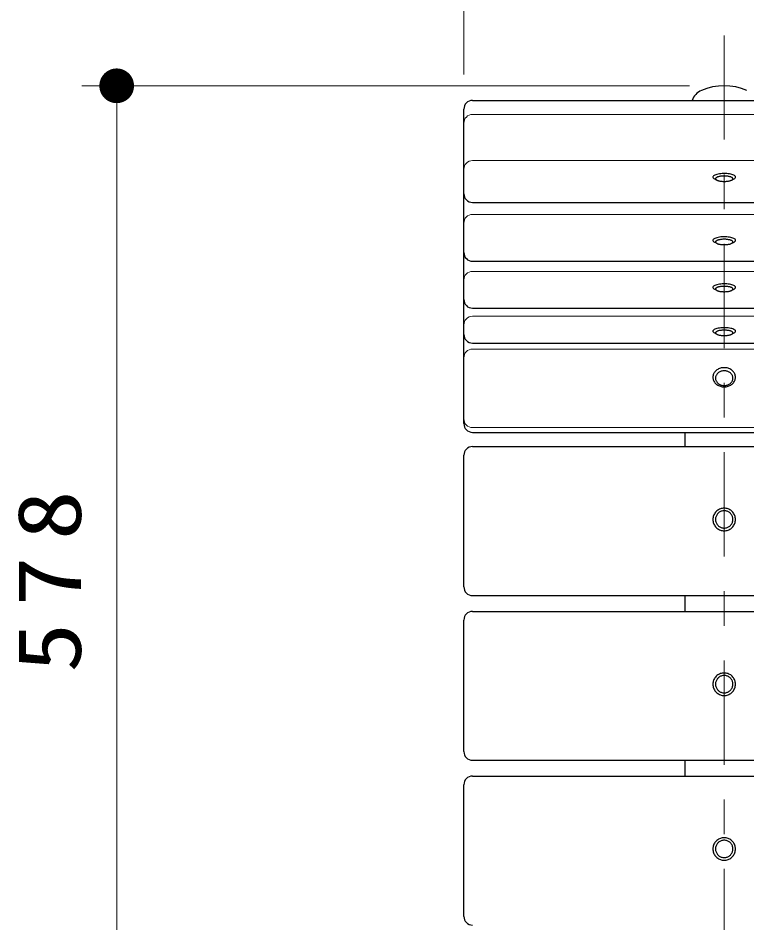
# Model space of a CAD drawing. Units: millimetres on the paper, scale 1:20. Extents: x -385 to 0, y 0 to 267.
# Drawn here: x -301.27 to -280.27, y 211.23 to 237.29 of the extents above; entities that cross this region are included whole.
import ezdxf

# ---------------------------------------------------------------- set-up
doc = ezdxf.new("R2010")
doc.units = ezdxf.units.MM
doc.linetypes.add('USER2', pattern=[6, 3, -1, 1, -1])
doc.layers.add('1_20', color=7, linetype='Continuous', lineweight=25)
doc.styles.add('ＭＳ ゴシック', font='')
doc.styles.get('ＭＳ ゴシック').set_extended_font_data('MS Gothic')

# ---------------------------------------------------------------- blocks, each defined once
blk = doc.blocks.new('filled_dot')
at = {"color": 0, "linetype": 'Continuous', "lineweight": -2, "const_width": 1.25}
blk.add_lwpolyline([(-0.625, 0, 1), (0.625, 0, 1)], format="xyb", close=True, dxfattribs=at)

msp = doc.modelspace()

# ---------------------------------------------------------------- linework, layer by layer
at = {"layer": '1_20', "lineweight": 13}
for p, q in [((-288.425, 235.666), (-288.425, 256.337)), ((-281.925, 235.337), (-299.425, 235.337)), ((-298.425, 206.434), (-298.425, 235.337))]:
    msp.add_line(p, q, dxfattribs=at)
at = {"layer": '1_20', "linetype": 'USER2', "lineweight": 13}
msp.add_line((-280.925, 236.787), (-280.925, 205.19), dxfattribs=at)
at = {"layer": '1_20', "color": 40}
for p, q in [((-288.175, 234.916), (-258.425, 234.916)), ((-288.425, 225.609), (-288.425, 234.666)), ((-288.175, 231.979), (-258.425, 231.979)), ((-288.175, 230.287), (-259.425, 230.287)), ((-288.175, 228.935), (-259.425, 228.935)), ((-288.175, 227.931), (-259.425, 227.931)), ((-288.175, 225.359), (-259.425, 225.359)), ((-288.175, 224.949), (-259.425, 224.949)), ((-288.175, 220.659), (-259.425, 220.659)), ((-288.175, 220.205), (-259.425, 220.205)), ((-288.175, 215.916), (-259.425, 215.916)), ((-288.175, 215.462), (-259.425, 215.462))]:
    msp.add_line(p, q, dxfattribs=at)
at = {"layer": '1_20', "color": 12, "lineweight": 13}
for p, q in [((-288.175, 234.512), (-258.425, 234.512)), ((-288.175, 233.184), (-258.425, 233.184)), ((-288.175, 231.633), (-258.425, 231.633)), ((-288.175, 229.995), (-259.425, 229.995)), ((-288.175, 228.703), (-259.425, 228.703)), ((-288.175, 227.756), (-259.425, 227.756)), ((-288.175, 225.497), (-259.425, 225.497))]:
    msp.add_line(p, q, dxfattribs=at)
at = {"layer": '1_20'}
for p, q in [((-281.143, 232.625), (-281.209, 232.661)), ((-280.706, 232.625), (-280.641, 232.661)), ((-281.143, 230.803), (-281.209, 230.839)), ((-280.706, 230.803), (-280.641, 230.839)), ((-281.143, 229.449), (-281.209, 229.485)), ((-280.706, 229.449), (-280.641, 229.485)), ((-281.143, 228.186), (-281.209, 228.222)), ((-280.706, 228.186), (-280.641, 228.222)), ((-282.05, 224.949), (-282.05, 225.359)), ((-288.425, 220.909), (-288.425, 224.699)), ((-282.05, 220.205), (-282.05, 220.659)), ((-288.425, 216.166), (-288.425, 219.955)), ((-282.05, 215.462), (-282.05, 215.916)), ((-288.425, 211.422), (-288.425, 215.212))]:
    msp.add_line(p, q, dxfattribs=at)
for points in [[(-280.641, 232.661), (-280.623, 232.673), (-280.609, 232.685), (-280.602, 232.699), (-280.6, 232.712), (-280.604, 232.725), (-280.613, 232.738), (-280.628, 232.751), (-280.648, 232.762), (-280.673, 232.773), (-280.703, 232.783), (-280.736, 232.791), (-280.773, 232.798), (-280.812, 232.804), (-280.853, 232.808), (-280.896, 232.81), (-280.939, 232.81), (-280.982, 232.809), (-281.024, 232.805), (-281.064, 232.801), (-281.101, 232.794), (-281.136, 232.786), (-281.167, 232.777), (-281.193, 232.766), (-281.215, 232.755), (-281.232, 232.743), (-281.243, 232.73), (-281.249, 232.716), (-281.249, 232.703), (-281.243, 232.69), (-281.232, 232.677), (-281.222, 232.669), (-281.209, 232.661)], [(-280.641, 230.839), (-280.623, 230.851), (-280.609, 230.864), (-280.602, 230.877), (-280.6, 230.89), (-280.604, 230.904), (-280.613, 230.917), (-280.628, 230.929), (-280.648, 230.941), (-280.673, 230.952), (-280.703, 230.961), (-280.736, 230.97), (-280.773, 230.977), (-280.812, 230.982), (-280.853, 230.986), (-280.896, 230.988), (-280.939, 230.988), (-280.982, 230.987), (-281.024, 230.984), (-281.064, 230.979), (-281.101, 230.972), (-281.136, 230.964), (-281.167, 230.955), (-281.193, 230.945), (-281.215, 230.933), (-281.232, 230.921), (-281.243, 230.908), (-281.249, 230.895), (-281.249, 230.882), (-281.243, 230.868), (-281.232, 230.855), (-281.222, 230.847), (-281.209, 230.839)], [(-280.641, 229.485), (-280.623, 229.497), (-280.609, 229.51), (-280.602, 229.523), (-280.6, 229.536), (-280.604, 229.549), (-280.613, 229.562), (-280.628, 229.575), (-280.648, 229.587), (-280.673, 229.598), (-280.703, 229.607), (-280.736, 229.616), (-280.773, 229.623), (-280.812, 229.628), (-280.853, 229.632), (-280.896, 229.634), (-280.939, 229.634), (-280.982, 229.633), (-281.024, 229.63), (-281.064, 229.625), (-281.101, 229.618), (-281.136, 229.61), (-281.167, 229.601), (-281.193, 229.59), (-281.215, 229.579), (-281.232, 229.567), (-281.243, 229.554), (-281.249, 229.541), (-281.249, 229.527), (-281.243, 229.514), (-281.232, 229.501), (-281.222, 229.493), (-281.209, 229.485)], [(-280.641, 228.222), (-280.623, 228.235), (-280.609, 228.247), (-280.602, 228.26), (-280.6, 228.274), (-280.604, 228.287), (-280.613, 228.3), (-280.628, 228.312), (-280.648, 228.324), (-280.673, 228.335), (-280.703, 228.345), (-280.736, 228.353), (-280.773, 228.36), (-280.812, 228.366), (-280.853, 228.369), (-280.896, 228.371), (-280.939, 228.372), (-280.982, 228.37), (-281.024, 228.367), (-281.064, 228.362), (-281.101, 228.356), (-281.136, 228.348), (-281.167, 228.338), (-281.193, 228.328), (-281.215, 228.317), (-281.232, 228.304), (-281.243, 228.291), (-281.249, 228.278), (-281.249, 228.265), (-281.243, 228.252), (-281.232, 228.239), (-281.222, 228.23), (-281.209, 228.222)]]:
    msp.add_lwpolyline(points, dxfattribs=at)
for points in [[(-280.675, 232.662), (-280.676, 232.669), (-280.679, 232.676), (-280.683, 232.682), (-280.69, 232.689), (-280.698, 232.695), (-280.708, 232.701), (-280.72, 232.706), (-280.733, 232.712), (-280.748, 232.717), (-280.764, 232.721), (-280.781, 232.725), (-280.8, 232.729), (-280.819, 232.732), (-280.839, 232.735), (-280.86, 232.737), (-280.881, 232.738), (-280.903, 232.739), (-280.925, 232.739), (-280.947, 232.739), (-280.968, 232.738), (-280.989, 232.737), (-281.01, 232.735), (-281.03, 232.732), (-281.05, 232.729), (-281.068, 232.725), (-281.085, 232.721), (-281.102, 232.717), (-281.116, 232.712), (-281.13, 232.706), (-281.141, 232.701), (-281.151, 232.695), (-281.16, 232.689), (-281.166, 232.682), (-281.171, 232.676), (-281.174, 232.669), (-281.175, 232.662), (-281.174, 232.655), (-281.171, 232.649), (-281.166, 232.642), (-281.16, 232.636), (-281.151, 232.63), (-281.141, 232.624), (-281.13, 232.618), (-281.116, 232.613), (-281.102, 232.608), (-281.085, 232.603), (-281.068, 232.599), (-281.05, 232.595), (-281.03, 232.592), (-281.01, 232.59), (-280.989, 232.588), (-280.968, 232.586), (-280.947, 232.585), (-280.925, 232.585), (-280.903, 232.585), (-280.881, 232.586), (-280.86, 232.588), (-280.839, 232.59), (-280.819, 232.592), (-280.8, 232.595), (-280.781, 232.599), (-280.764, 232.603), (-280.748, 232.608), (-280.733, 232.613), (-280.72, 232.618), (-280.708, 232.624), (-280.698, 232.63), (-280.69, 232.636), (-280.683, 232.642), (-280.679, 232.649), (-280.676, 232.655)], [(-280.675, 230.841), (-280.676, 230.847), (-280.679, 230.854), (-280.683, 230.861), (-280.69, 230.867), (-280.698, 230.873), (-280.708, 230.879), (-280.72, 230.885), (-280.733, 230.89), (-280.748, 230.895), (-280.764, 230.9), (-280.781, 230.904), (-280.8, 230.907), (-280.819, 230.911), (-280.839, 230.913), (-280.86, 230.915), (-280.881, 230.917), (-280.903, 230.917), (-280.925, 230.918), (-280.947, 230.917), (-280.968, 230.917), (-280.989, 230.915), (-281.01, 230.913), (-281.03, 230.911), (-281.05, 230.907), (-281.068, 230.904), (-281.085, 230.9), (-281.102, 230.895), (-281.116, 230.89), (-281.13, 230.885), (-281.141, 230.879), (-281.151, 230.873), (-281.16, 230.867), (-281.166, 230.861), (-281.171, 230.854), (-281.174, 230.847), (-281.175, 230.841), (-281.174, 230.834), (-281.171, 230.827), (-281.166, 230.821), (-281.16, 230.814), (-281.151, 230.808), (-281.141, 230.802), (-281.13, 230.796), (-281.116, 230.791), (-281.102, 230.786), (-281.085, 230.781), (-281.068, 230.777), (-281.05, 230.774), (-281.03, 230.771), (-281.01, 230.768), (-280.989, 230.766), (-280.968, 230.764), (-280.947, 230.764), (-280.925, 230.763), (-280.903, 230.764), (-280.881, 230.764), (-280.86, 230.766), (-280.839, 230.768), (-280.819, 230.771), (-280.8, 230.774), (-280.781, 230.777), (-280.764, 230.781), (-280.748, 230.786), (-280.733, 230.791), (-280.72, 230.796), (-280.708, 230.802), (-280.698, 230.808), (-280.69, 230.814), (-280.683, 230.821), (-280.679, 230.827), (-280.676, 230.834)], [(-280.675, 229.486), (-280.676, 229.493), (-280.679, 229.5), (-280.683, 229.506), (-280.69, 229.513), (-280.698, 229.519), (-280.708, 229.525), (-280.72, 229.531), (-280.733, 229.536), (-280.748, 229.541), (-280.764, 229.546), (-280.781, 229.55), (-280.8, 229.553), (-280.819, 229.556), (-280.839, 229.559), (-280.86, 229.561), (-280.881, 229.562), (-280.903, 229.563), (-280.925, 229.564), (-280.947, 229.563), (-280.968, 229.562), (-280.989, 229.561), (-281.01, 229.559), (-281.03, 229.556), (-281.05, 229.553), (-281.068, 229.55), (-281.085, 229.546), (-281.102, 229.541), (-281.116, 229.536), (-281.13, 229.531), (-281.141, 229.525), (-281.151, 229.519), (-281.16, 229.513), (-281.166, 229.506), (-281.171, 229.5), (-281.174, 229.493), (-281.175, 229.486), (-281.174, 229.48), (-281.171, 229.473), (-281.166, 229.466), (-281.16, 229.46), (-281.151, 229.454), (-281.141, 229.448), (-281.13, 229.442), (-281.116, 229.437), (-281.102, 229.432), (-281.085, 229.427), (-281.068, 229.423), (-281.05, 229.419), (-281.03, 229.416), (-281.01, 229.414), (-280.989, 229.412), (-280.968, 229.41), (-280.947, 229.409), (-280.925, 229.409), (-280.903, 229.409), (-280.881, 229.41), (-280.86, 229.412), (-280.839, 229.414), (-280.819, 229.416), (-280.8, 229.419), (-280.781, 229.423), (-280.764, 229.427), (-280.748, 229.432), (-280.733, 229.437), (-280.72, 229.442), (-280.708, 229.448), (-280.698, 229.454), (-280.69, 229.46), (-280.683, 229.466), (-280.679, 229.473), (-280.676, 229.48)], [(-280.675, 228.224), (-280.676, 228.231), (-280.679, 228.237), (-280.683, 228.244), (-280.69, 228.25), (-280.698, 228.257), (-280.708, 228.263), (-280.72, 228.268), (-280.733, 228.274), (-280.748, 228.279), (-280.764, 228.283), (-280.781, 228.287), (-280.8, 228.291), (-280.819, 228.294), (-280.839, 228.296), (-280.86, 228.298), (-280.881, 228.3), (-280.903, 228.301), (-280.925, 228.301), (-280.947, 228.301), (-280.968, 228.3), (-280.989, 228.298), (-281.01, 228.296), (-281.03, 228.294), (-281.05, 228.291), (-281.068, 228.287), (-281.085, 228.283), (-281.102, 228.279), (-281.116, 228.274), (-281.13, 228.268), (-281.141, 228.263), (-281.151, 228.257), (-281.16, 228.25), (-281.166, 228.244), (-281.171, 228.237), (-281.174, 228.231), (-281.175, 228.224), (-281.174, 228.217), (-281.171, 228.21), (-281.166, 228.204), (-281.16, 228.197), (-281.151, 228.191), (-281.141, 228.185), (-281.13, 228.18), (-281.116, 228.174), (-281.102, 228.169), (-281.085, 228.165), (-281.068, 228.161), (-281.05, 228.157), (-281.03, 228.154), (-281.01, 228.151), (-280.989, 228.149), (-280.968, 228.148), (-280.947, 228.147), (-280.925, 228.147), (-280.903, 228.147), (-280.881, 228.148), (-280.86, 228.149), (-280.839, 228.151), (-280.819, 228.154), (-280.8, 228.157), (-280.781, 228.161), (-280.764, 228.165), (-280.748, 228.169), (-280.733, 228.174), (-280.72, 228.18), (-280.708, 228.185), (-280.698, 228.191), (-280.69, 228.197), (-280.683, 228.204), (-280.679, 228.21), (-280.676, 228.217)], [(-280.6, 226.946), (-280.601, 226.97), (-280.605, 226.994), (-280.611, 227.017), (-280.619, 227.04), (-280.63, 227.062), (-280.643, 227.084), (-280.659, 227.104), (-280.676, 227.123), (-280.695, 227.141), (-280.716, 227.157), (-280.738, 227.172), (-280.762, 227.184), (-280.787, 227.196), (-280.814, 227.205), (-280.841, 227.212), (-280.868, 227.217), (-280.896, 227.22), (-280.925, 227.221), (-280.953, 227.22), (-280.981, 227.217), (-281.009, 227.212), (-281.036, 227.205), (-281.062, 227.196), (-281.087, 227.184), (-281.111, 227.172), (-281.134, 227.157), (-281.155, 227.141), (-281.174, 227.123), (-281.191, 227.104), (-281.206, 227.084), (-281.219, 227.062), (-281.23, 227.04), (-281.239, 227.017), (-281.245, 226.994), (-281.249, 226.97), (-281.25, 226.946), (-281.249, 226.922), (-281.245, 226.898), (-281.239, 226.874), (-281.23, 226.852), (-281.219, 226.829), (-281.206, 226.808), (-281.191, 226.788), (-281.174, 226.769), (-281.155, 226.751), (-281.134, 226.735), (-281.111, 226.72), (-281.087, 226.707), (-281.062, 226.696), (-281.036, 226.687), (-281.009, 226.68), (-280.981, 226.674), (-280.953, 226.671), (-280.925, 226.67), (-280.896, 226.671), (-280.868, 226.674), (-280.841, 226.68), (-280.814, 226.687), (-280.787, 226.696), (-280.762, 226.707), (-280.738, 226.72), (-280.716, 226.735), (-280.695, 226.751), (-280.676, 226.769), (-280.659, 226.788), (-280.643, 226.808), (-280.63, 226.829), (-280.619, 226.852), (-280.611, 226.874), (-280.605, 226.898), (-280.601, 226.922)], [(-280.675, 226.919), (-280.676, 226.938), (-280.679, 226.956), (-280.683, 226.974), (-280.69, 226.992), (-280.698, 227.009), (-280.708, 227.025), (-280.72, 227.041), (-280.733, 227.056), (-280.748, 227.069), (-280.764, 227.082), (-280.781, 227.093), (-280.8, 227.103), (-280.819, 227.111), (-280.839, 227.119), (-280.86, 227.124), (-280.881, 227.128), (-280.903, 227.13), (-280.925, 227.131), (-280.947, 227.13), (-280.968, 227.128), (-280.989, 227.124), (-281.01, 227.119), (-281.03, 227.111), (-281.05, 227.103), (-281.068, 227.093), (-281.085, 227.082), (-281.102, 227.069), (-281.116, 227.056), (-281.13, 227.041), (-281.141, 227.025), (-281.151, 227.009), (-281.16, 226.992), (-281.166, 226.974), (-281.171, 226.956), (-281.174, 226.938), (-281.175, 226.919), (-281.174, 226.901), (-281.171, 226.882), (-281.166, 226.864), (-281.16, 226.847), (-281.151, 226.83), (-281.141, 226.813), (-281.13, 226.798), (-281.116, 226.783), (-281.102, 226.769), (-281.085, 226.757), (-281.068, 226.746), (-281.05, 226.736), (-281.03, 226.727), (-281.01, 226.72), (-280.989, 226.714), (-280.968, 226.71), (-280.947, 226.708), (-280.925, 226.707), (-280.903, 226.708), (-280.881, 226.71), (-280.86, 226.714), (-280.839, 226.72), (-280.819, 226.727), (-280.8, 226.736), (-280.781, 226.746), (-280.764, 226.757), (-280.748, 226.769), (-280.733, 226.783), (-280.72, 226.798), (-280.708, 226.813), (-280.698, 226.83), (-280.69, 226.847), (-280.683, 226.864), (-280.679, 226.882), (-280.676, 226.901)], [(-280.6, 222.849), (-280.601, 222.878), (-280.605, 222.906), (-280.611, 222.933), (-280.619, 222.96), (-280.63, 222.987), (-280.643, 223.012), (-280.659, 223.036), (-280.676, 223.058), (-280.695, 223.079), (-280.716, 223.098), (-280.738, 223.115), (-280.762, 223.13), (-280.787, 223.144), (-280.814, 223.154), (-280.841, 223.163), (-280.868, 223.169), (-280.896, 223.173), (-280.925, 223.174), (-280.953, 223.173), (-280.981, 223.169), (-281.009, 223.163), (-281.036, 223.154), (-281.062, 223.144), (-281.087, 223.13), (-281.111, 223.115), (-281.134, 223.098), (-281.155, 223.079), (-281.174, 223.058), (-281.191, 223.036), (-281.206, 223.012), (-281.219, 222.987), (-281.23, 222.96), (-281.239, 222.933), (-281.245, 222.906), (-281.249, 222.878), (-281.25, 222.849), (-281.249, 222.821), (-281.245, 222.793), (-281.239, 222.765), (-281.23, 222.738), (-281.219, 222.712), (-281.206, 222.687), (-281.191, 222.663), (-281.174, 222.641), (-281.155, 222.62), (-281.134, 222.601), (-281.111, 222.584), (-281.087, 222.568), (-281.062, 222.555), (-281.036, 222.544), (-281.009, 222.536), (-280.981, 222.53), (-280.953, 222.526), (-280.925, 222.525), (-280.896, 222.526), (-280.868, 222.53), (-280.841, 222.536), (-280.814, 222.544), (-280.787, 222.555), (-280.762, 222.568), (-280.738, 222.584), (-280.716, 222.601), (-280.695, 222.62), (-280.676, 222.641), (-280.659, 222.663), (-280.643, 222.687), (-280.63, 222.712), (-280.619, 222.738), (-280.611, 222.765), (-280.605, 222.793), (-280.601, 222.821)], [(-280.675, 222.852), (-280.676, 222.874), (-280.679, 222.895), (-280.683, 222.917), (-280.69, 222.937), (-280.698, 222.957), (-280.708, 222.977), (-280.72, 222.995), (-280.733, 223.012), (-280.748, 223.029), (-280.764, 223.043), (-280.781, 223.056), (-280.8, 223.068), (-280.819, 223.078), (-280.839, 223.087), (-280.86, 223.093), (-280.881, 223.098), (-280.903, 223.101), (-280.925, 223.102), (-280.947, 223.101), (-280.968, 223.098), (-280.989, 223.093), (-281.01, 223.087), (-281.03, 223.078), (-281.05, 223.068), (-281.068, 223.056), (-281.085, 223.043), (-281.102, 223.029), (-281.116, 223.012), (-281.13, 222.995), (-281.141, 222.977), (-281.151, 222.957), (-281.16, 222.937), (-281.166, 222.917), (-281.171, 222.895), (-281.174, 222.874), (-281.175, 222.852), (-281.174, 222.83), (-281.171, 222.809), (-281.166, 222.787), (-281.16, 222.767), (-281.151, 222.746), (-281.141, 222.727), (-281.13, 222.709), (-281.116, 222.692), (-281.102, 222.675), (-281.085, 222.661), (-281.068, 222.647), (-281.05, 222.636), (-281.03, 222.626), (-281.01, 222.617), (-280.989, 222.611), (-280.968, 222.606), (-280.947, 222.603), (-280.925, 222.602), (-280.903, 222.603), (-280.881, 222.606), (-280.86, 222.611), (-280.839, 222.617), (-280.819, 222.626), (-280.8, 222.636), (-280.781, 222.647), (-280.764, 222.661), (-280.748, 222.675), (-280.733, 222.692), (-280.72, 222.709), (-280.708, 222.727), (-280.698, 222.746), (-280.69, 222.767), (-280.683, 222.787), (-280.679, 222.809), (-280.676, 222.83)], [(-280.6, 218.106), (-280.601, 218.134), (-280.605, 218.162), (-280.611, 218.19), (-280.619, 218.217), (-280.63, 218.243), (-280.643, 218.268), (-280.659, 218.292), (-280.676, 218.314), (-280.695, 218.335), (-280.716, 218.355), (-280.738, 218.372), (-280.762, 218.387), (-280.787, 218.4), (-280.814, 218.411), (-280.841, 218.419), (-280.868, 218.426), (-280.896, 218.429), (-280.925, 218.43), (-280.953, 218.429), (-280.981, 218.426), (-281.009, 218.419), (-281.036, 218.411), (-281.062, 218.4), (-281.087, 218.387), (-281.111, 218.372), (-281.134, 218.355), (-281.155, 218.335), (-281.174, 218.314), (-281.191, 218.292), (-281.206, 218.268), (-281.219, 218.243), (-281.23, 218.217), (-281.239, 218.19), (-281.245, 218.162), (-281.249, 218.134), (-281.25, 218.106), (-281.249, 218.078), (-281.245, 218.05), (-281.239, 218.022), (-281.23, 217.995), (-281.219, 217.969), (-281.206, 217.944), (-281.191, 217.92), (-281.174, 217.897), (-281.155, 217.876), (-281.134, 217.857), (-281.111, 217.84), (-281.087, 217.825), (-281.062, 217.812), (-281.036, 217.801), (-281.009, 217.792), (-280.981, 217.786), (-280.953, 217.783), (-280.925, 217.781), (-280.896, 217.783), (-280.868, 217.786), (-280.841, 217.792), (-280.814, 217.801), (-280.787, 217.812), (-280.762, 217.825), (-280.738, 217.84), (-280.716, 217.857), (-280.695, 217.876), (-280.676, 217.897), (-280.659, 217.92), (-280.643, 217.944), (-280.63, 217.969), (-280.619, 217.995), (-280.611, 218.022), (-280.605, 218.05), (-280.601, 218.078)], [(-280.675, 218.108), (-280.676, 218.13), (-280.679, 218.152), (-280.683, 218.173), (-280.69, 218.194), (-280.698, 218.214), (-280.708, 218.233), (-280.72, 218.252), (-280.733, 218.269), (-280.748, 218.285), (-280.764, 218.3), (-280.781, 218.313), (-280.8, 218.325), (-280.819, 218.335), (-280.839, 218.343), (-280.86, 218.35), (-280.881, 218.354), (-280.903, 218.357), (-280.925, 218.358), (-280.947, 218.357), (-280.968, 218.354), (-280.989, 218.35), (-281.01, 218.343), (-281.03, 218.335), (-281.05, 218.325), (-281.068, 218.313), (-281.085, 218.3), (-281.102, 218.285), (-281.116, 218.269), (-281.13, 218.252), (-281.141, 218.233), (-281.151, 218.214), (-281.16, 218.194), (-281.166, 218.173), (-281.171, 218.152), (-281.174, 218.13), (-281.175, 218.108), (-281.174, 218.087), (-281.171, 218.065), (-281.166, 218.044), (-281.16, 218.023), (-281.151, 218.003), (-281.141, 217.984), (-281.13, 217.965), (-281.116, 217.948), (-281.102, 217.932), (-281.085, 217.917), (-281.068, 217.904), (-281.05, 217.892), (-281.03, 217.882), (-281.01, 217.874), (-280.989, 217.867), (-280.968, 217.863), (-280.947, 217.86), (-280.925, 217.859), (-280.903, 217.86), (-280.881, 217.863), (-280.86, 217.867), (-280.839, 217.874), (-280.819, 217.882), (-280.8, 217.892), (-280.781, 217.904), (-280.764, 217.917), (-280.748, 217.932), (-280.733, 217.948), (-280.72, 217.965), (-280.708, 217.984), (-280.698, 218.003), (-280.69, 218.023), (-280.683, 218.044), (-280.679, 218.065), (-280.676, 218.087)], [(-280.6, 213.362), (-280.601, 213.391), (-280.605, 213.419), (-280.611, 213.446), (-280.619, 213.473), (-280.63, 213.5), (-280.643, 213.525), (-280.659, 213.549), (-280.676, 213.571), (-280.695, 213.592), (-280.716, 213.611), (-280.738, 213.628), (-280.762, 213.643), (-280.787, 213.657), (-280.814, 213.667), (-280.841, 213.676), (-280.868, 213.682), (-280.896, 213.686), (-280.925, 213.687), (-280.953, 213.686), (-280.981, 213.682), (-281.009, 213.676), (-281.036, 213.667), (-281.062, 213.657), (-281.087, 213.643), (-281.111, 213.628), (-281.134, 213.611), (-281.155, 213.592), (-281.174, 213.571), (-281.191, 213.549), (-281.206, 213.525), (-281.219, 213.5), (-281.23, 213.473), (-281.239, 213.446), (-281.245, 213.419), (-281.249, 213.391), (-281.25, 213.362), (-281.249, 213.334), (-281.245, 213.306), (-281.239, 213.278), (-281.23, 213.251), (-281.219, 213.225), (-281.206, 213.2), (-281.191, 213.176), (-281.174, 213.154), (-281.155, 213.133), (-281.134, 213.114), (-281.111, 213.097), (-281.087, 213.081), (-281.062, 213.068), (-281.036, 213.057), (-281.009, 213.049), (-280.981, 213.043), (-280.953, 213.039), (-280.925, 213.038), (-280.896, 213.039), (-280.868, 213.043), (-280.841, 213.049), (-280.814, 213.057), (-280.787, 213.068), (-280.762, 213.081), (-280.738, 213.097), (-280.716, 213.114), (-280.695, 213.133), (-280.676, 213.154), (-280.659, 213.176), (-280.643, 213.2), (-280.63, 213.225), (-280.619, 213.251), (-280.611, 213.278), (-280.605, 213.306), (-280.601, 213.334)], [(-280.675, 213.365), (-280.676, 213.387), (-280.679, 213.408), (-280.683, 213.43), (-280.69, 213.45), (-280.698, 213.471), (-280.708, 213.49), (-280.72, 213.508), (-280.733, 213.525), (-280.748, 213.542), (-280.764, 213.556), (-280.781, 213.57), (-280.8, 213.581), (-280.819, 213.591), (-280.839, 213.6), (-280.86, 213.606), (-280.881, 213.611), (-280.903, 213.614), (-280.925, 213.615), (-280.947, 213.614), (-280.968, 213.611), (-280.989, 213.606), (-281.01, 213.6), (-281.03, 213.591), (-281.05, 213.581), (-281.068, 213.57), (-281.085, 213.556), (-281.102, 213.542), (-281.116, 213.525), (-281.13, 213.508), (-281.141, 213.49), (-281.151, 213.471), (-281.16, 213.45), (-281.166, 213.43), (-281.171, 213.408), (-281.174, 213.387), (-281.175, 213.365), (-281.174, 213.343), (-281.171, 213.322), (-281.166, 213.3), (-281.16, 213.28), (-281.151, 213.259), (-281.141, 213.24), (-281.13, 213.222), (-281.116, 213.205), (-281.102, 213.188), (-281.085, 213.174), (-281.068, 213.16), (-281.05, 213.149), (-281.03, 213.139), (-281.01, 213.13), (-280.989, 213.124), (-280.968, 213.119), (-280.947, 213.116), (-280.925, 213.115), (-280.903, 213.116), (-280.881, 213.119), (-280.86, 213.124), (-280.839, 213.13), (-280.819, 213.139), (-280.8, 213.149), (-280.781, 213.16), (-280.764, 213.174), (-280.748, 213.188), (-280.733, 213.205), (-280.72, 213.222), (-280.708, 213.24), (-280.698, 213.259), (-280.69, 213.28), (-280.683, 213.3), (-280.679, 213.322), (-280.676, 213.343)]]:
    msp.add_lwpolyline(points, close=True, dxfattribs=at)
at = {"layer": '1_20', "color": 4}
for centre, radius, start, end in [((-280.925, 233.681), 1.656, 66.7261, 113.2739), ((-281.382, 234.743), 0.5, 113.2739, 159.7583)]:
    msp.add_arc(centre, radius, start, end, dxfattribs=at)
at = {"layer": '1_20', "color": 40}
for centre, start, end in [((-288.175, 234.666), 90, 180), ((-288.175, 232.229), 180, 270), ((-288.175, 230.537), 180, 270), ((-288.175, 229.185), 180, 270), ((-288.175, 228.181), 180, 270), ((-288.175, 225.609), 180, 270), ((-288.175, 224.699), 90, 180), ((-288.175, 220.909), 180, 270), ((-288.175, 219.955), 90, 180), ((-288.175, 216.166), 180, 270), ((-288.175, 215.212), 90, 180)]:
    msp.add_arc(centre, 0.25, start, end, dxfattribs=at)
at = {"layer": '1_20', "color": 12, "lineweight": 13}
for centre, start, end in [((-288.175, 234.262), 90, 180), ((-288.175, 232.934), 90, 180), ((-288.175, 231.383), 90, 180), ((-288.175, 229.745), 90, 180), ((-288.175, 228.453), 90, 180), ((-288.175, 227.506), 90, 180), ((-288.175, 225.747), 180, 270)]:
    msp.add_arc(centre, 0.25, start, end, dxfattribs=at)
at = {"layer": '1_20'}
msp.add_arc((-288.175, 211.422), 0.25, 180, 270, dxfattribs=at)

# ---------------------------------------------------------------- block references
at = {"layer": '1_20', "lineweight": 13, "xscale": 0.4, "yscale": 0.4, "rotation": 270}
msp.add_blockref('filled_dot', (-298.425, 235.337), dxfattribs=at)

# ---------------------------------------------------------------- texts
at = {"layer": '1_20', "insert": (-299.425, 221.302), "char_height": 1.833, "attachment_point": 8, "rotation": 90, "style": 'ＭＳ ゴシック'}
msp.add_mtext('\\T1.33;\\W1.15;578', dxfattribs=at)

doc.saveas('drawing.dxf')
